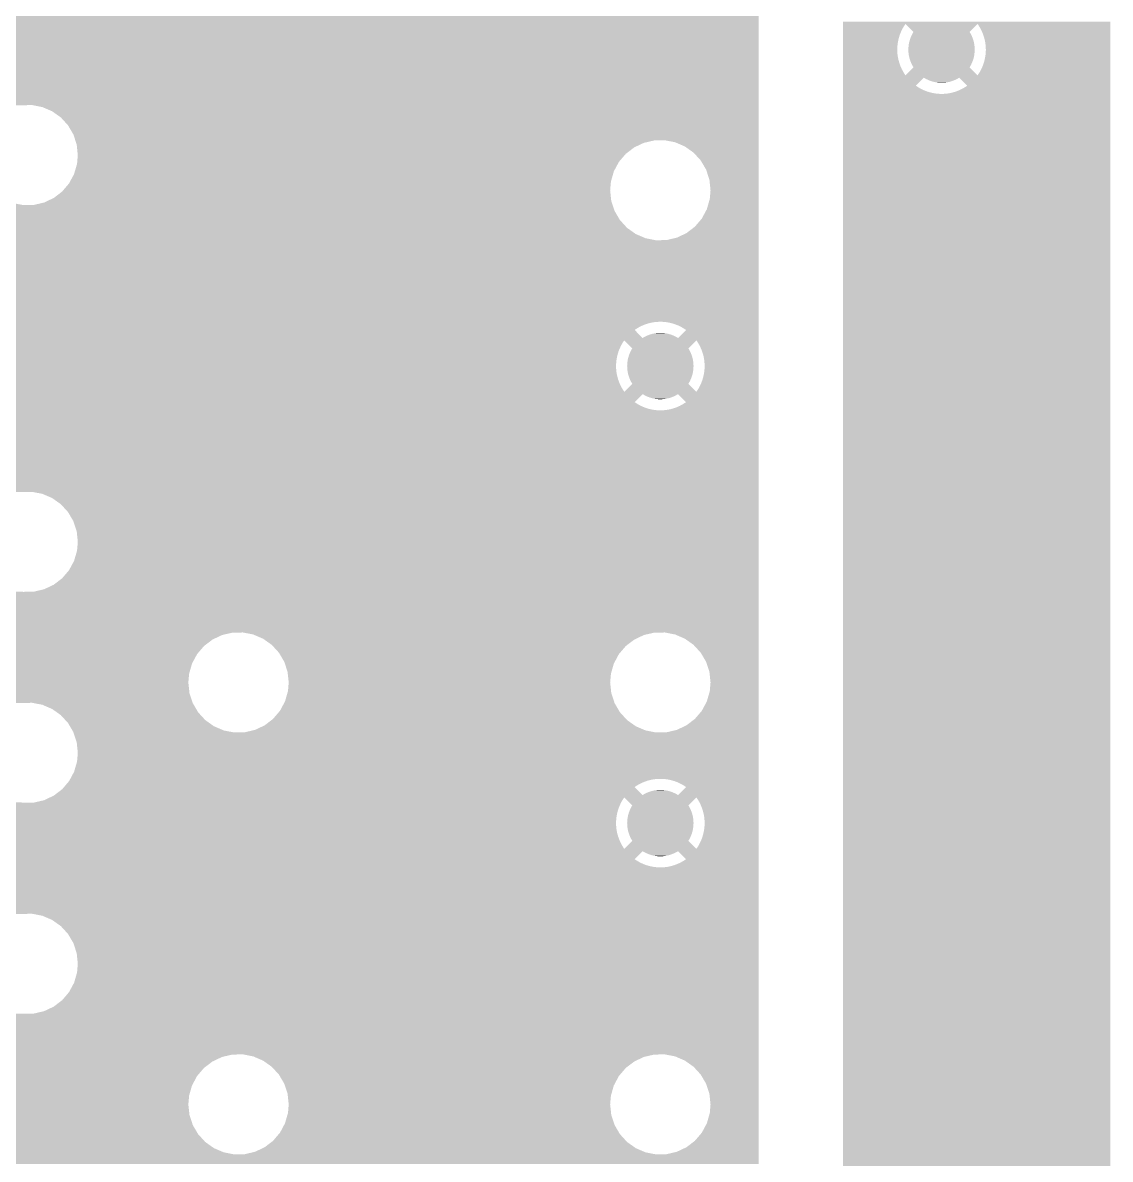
# Model space of a CAD drawing. Extents: x 295 to 953, y 10 to 290.
# Drawn here: x 585.25 to 606.86, y 166.82 to 189.4 of the extents above; entities that cross this region are included whole.
import ezdxf

# ---------------------------------------------------------------- set-up
doc = ezdxf.new("R2010")
doc.units = 0
doc.header["$LTSCALE"] = 5
doc.header["$MEASUREMENT"] = 0
doc.layers.add('GND1', color=7, linetype='CONTINUOUS')

msp = doc.modelspace()

# ---------------------------------------------------------------- linework, layer by layer
at = {"layer": 'GND1'}
for points in [[(525.272, 188.459), (525.272, 189.64), (599.871, 188.459), (599.871, 189.64)], [(601.548, 189.374), (601.548, 189.42), (606.856, 189.374), (606.856, 189.42)], [(601.548, 189.321), (601.548, 189.374), (602.752, 189.321), (602.787, 189.374)], [(601.548, 189.267), (601.548, 189.321), (602.722, 189.267), (602.752, 189.321)], [(601.548, 189.21), (601.548, 189.267), (602.695, 189.21), (602.722, 189.267)], [(602.946, 189.215), (602.787, 189.374), (604.061, 189.215), (604.22, 189.374)], [(604.244, 189.338), (604.22, 189.374), (606.856, 189.338), (606.856, 189.374)], [(604.276, 189.284), (604.244, 189.338), (606.856, 189.284), (606.856, 189.338)], [(604.304, 189.228), (604.276, 189.284), (606.856, 189.228), (606.856, 189.284)], [(604.328, 189.17), (604.304, 189.228), (606.856, 189.17), (606.856, 189.228)], [(601.548, 189.152), (601.548, 189.21), (602.672, 189.152), (602.695, 189.21)], [(601.548, 189.092), (601.548, 189.152), (602.654, 189.092), (602.672, 189.152)], [(601.548, 189.03), (601.548, 189.092), (602.64, 189.03), (602.654, 189.092)], [(601.548, 188.969), (601.548, 189.03), (602.63, 188.969), (602.64, 189.03)], [(602.853, 188.971), (602.862, 189.015), (604.154, 188.971), (604.145, 189.015)], [(602.862, 189.015), (602.865, 189.024), (604.145, 189.015), (604.143, 189.024)], [(602.865, 189.024), (602.877, 189.068), (604.143, 189.024), (604.13, 189.068)], [(602.877, 189.068), (602.88, 189.076), (604.13, 189.068), (604.127, 189.076)], [(602.88, 189.076), (602.896, 189.118), (604.127, 189.076), (604.111, 189.118)], [(602.896, 189.118), (602.9, 189.126), (604.111, 189.118), (604.108, 189.126)], [(602.9, 189.126), (602.919, 189.168), (604.108, 189.126), (604.088, 189.168)], [(602.919, 189.168), (602.923, 189.175), (604.088, 189.168), (604.084, 189.175)], [(602.923, 189.175), (602.946, 189.215), (604.084, 189.175), (604.061, 189.215)], [(604.348, 189.11), (604.328, 189.17), (606.856, 189.11), (606.856, 189.17)], [(604.364, 189.049), (604.348, 189.11), (606.856, 189.049), (606.856, 189.11)], [(604.375, 188.988), (604.364, 189.049), (606.856, 188.988), (606.856, 189.049)], [(601.548, 188.906), (601.548, 188.969), (602.625, 188.906), (602.63, 188.969)], [(601.548, 188.843), (601.548, 188.906), (602.624, 188.843), (602.625, 188.906)], [(601.548, 188.781), (601.548, 188.843), (602.627, 188.781), (602.624, 188.843)], [(601.548, 188.719), (601.548, 188.781), (602.635, 188.719), (602.627, 188.781)], [(602.844, 188.863), (602.846, 188.908), (604.163, 188.863), (604.161, 188.908)], [(602.846, 188.817), (602.844, 188.863), (604.161, 188.817), (604.163, 188.863)], [(602.846, 188.908), (602.847, 188.917), (604.161, 188.908), (604.161, 188.917)], [(602.846, 188.808), (602.846, 188.817), (604.16, 188.808), (604.161, 188.817)], [(602.852, 188.763), (602.846, 188.808), (604.155, 188.763), (604.16, 188.808)], [(602.847, 188.917), (602.852, 188.962), (604.161, 188.917), (604.155, 188.962)], [(602.852, 188.962), (602.853, 188.971), (604.155, 188.962), (604.154, 188.971)], [(604.381, 188.925), (604.375, 188.988), (606.856, 188.925), (606.856, 188.988)], [(604.377, 188.757), (604.383, 188.819), (606.856, 188.757), (606.856, 188.819)], [(604.384, 188.863), (604.381, 188.925), (606.856, 188.863), (606.856, 188.925)], [(604.383, 188.819), (604.384, 188.863), (606.856, 188.819), (606.856, 188.863)], [(601.548, 188.657), (601.548, 188.719), (602.648, 188.657), (602.635, 188.719)], [(601.548, 188.597), (601.548, 188.657), (602.665, 188.597), (602.648, 188.657)], [(601.548, 188.538), (601.548, 188.597), (602.686, 188.538), (602.665, 188.597)], [(602.853, 188.754), (602.852, 188.763), (604.154, 188.754), (604.155, 188.763)], [(602.862, 188.71), (602.853, 188.754), (604.145, 188.71), (604.154, 188.754)], [(602.864, 188.701), (602.862, 188.71), (604.143, 188.701), (604.145, 188.71)], [(602.877, 188.658), (602.864, 188.701), (604.13, 188.658), (604.143, 188.701)], [(602.88, 188.649), (602.877, 188.658), (604.127, 188.649), (604.13, 188.658)], [(602.896, 188.607), (602.88, 188.649), (604.111, 188.607), (604.127, 188.649)], [(602.899, 188.599), (602.896, 188.607), (604.107, 188.599), (604.111, 188.607)], [(602.919, 188.558), (602.899, 188.599), (604.088, 188.558), (604.107, 188.599)], [(602.923, 188.55), (602.919, 188.558), (604.084, 188.55), (604.088, 188.558)], [(602.946, 188.511), (602.923, 188.55), (604.061, 188.511), (604.084, 188.55)], [(604.312, 188.515), (604.335, 188.574), (606.856, 188.515), (606.856, 188.574)], [(604.335, 188.574), (604.353, 188.634), (606.856, 188.574), (606.856, 188.634)], [(604.353, 188.634), (604.367, 188.695), (606.856, 188.634), (606.856, 188.695)], [(604.367, 188.695), (604.377, 188.757), (606.856, 188.695), (606.856, 188.757)], [(559.793, 188.419), (559.586, 188.459), (599.871, 188.419), (599.871, 188.459)], [(559.963, 188.345), (559.793, 188.419), (599.871, 188.345), (599.871, 188.419)], [(565.192, 188.339), (565.129, 188.345), (599.871, 188.339), (599.871, 188.345)], [(565.254, 188.33), (565.192, 188.339), (599.871, 188.33), (599.871, 188.339)], [(565.315, 188.315), (565.254, 188.33), (599.871, 188.315), (599.871, 188.33)], [(565.375, 188.297), (565.315, 188.315), (599.871, 188.297), (599.871, 188.315)], [(601.548, 188.48), (601.548, 188.538), (602.711, 188.48), (602.686, 188.538)], [(601.548, 188.425), (601.548, 188.48), (602.74, 188.425), (602.711, 188.48)], [(601.548, 188.371), (601.548, 188.425), (602.773, 188.371), (602.74, 188.425)], [(601.548, 188.352), (601.548, 188.371), (602.787, 188.352), (602.773, 188.371)], [(601.548, 188.305), (601.548, 188.352), (606.856, 188.305), (606.856, 188.352)], [(602.787, 188.352), (602.946, 188.51), (604.22, 188.352), (604.061, 188.51)], [(602.946, 188.51), (602.946, 188.511), (604.061, 188.51), (604.061, 188.511)], [(604.22, 188.352), (604.255, 188.404), (606.856, 188.352), (606.856, 188.404)], [(604.255, 188.404), (604.285, 188.459), (606.856, 188.404), (606.856, 188.459)], [(604.285, 188.459), (604.312, 188.515), (606.856, 188.459), (606.856, 188.515)], [(565.433, 188.274), (565.375, 188.297), (599.871, 188.274), (599.871, 188.297)], [(565.49, 188.247), (565.433, 188.274), (599.871, 188.247), (599.871, 188.274)], [(565.438, 188.023), (565.597, 188.182), (599.871, 188.023), (599.871, 188.182)], [(565.545, 188.217), (565.49, 188.247), (599.871, 188.217), (599.871, 188.247)], [(565.597, 188.182), (565.545, 188.217), (599.871, 188.182), (599.871, 188.217)], [(601.548, 188.146), (601.548, 188.305), (602.993, 188.146), (603.151, 188.305)], [(601.548, 188.112), (601.548, 188.146), (603.045, 188.112), (602.993, 188.146)], [(601.548, 188.081), (601.548, 188.112), (603.099, 188.081), (603.045, 188.112)], [(603.184, 188.286), (603.151, 188.305), (603.824, 188.286), (603.856, 188.305)], [(603.199, 188.278), (603.184, 188.286), (603.807, 188.278), (603.824, 188.286)], [(603.233, 188.262), (603.199, 188.278), (603.775, 188.262), (603.807, 188.278)], [(603.248, 188.255), (603.233, 188.262), (603.758, 188.255), (603.775, 188.262)], [(603.283, 188.242), (603.248, 188.255), (603.725, 188.242), (603.758, 188.255)], [(603.299, 188.236), (603.283, 188.242), (603.707, 188.236), (603.725, 188.242)], [(603.336, 188.225), (603.299, 188.236), (603.673, 188.225), (603.707, 188.236)], [(603.351, 188.221), (603.336, 188.225), (603.654, 188.221), (603.673, 188.225)], [(603.389, 188.214), (603.351, 188.221), (603.62, 188.214), (603.654, 188.221)], [(603.404, 188.211), (603.389, 188.214), (603.599, 188.211), (603.62, 188.214)], [(603.445, 188.206), (603.404, 188.211), (603.566, 188.206), (603.599, 188.211)], [(603.458, 188.205), (603.445, 188.206), (603.54, 188.205), (603.566, 188.206)], [(603.512, 188.203), (603.458, 188.205), (603.512, 188.203), (603.54, 188.205)], [(604.015, 188.146), (603.856, 188.305), (606.856, 188.146), (606.856, 188.305)], [(603.886, 188.07), (603.941, 188.099), (606.856, 188.07), (606.856, 188.099)], [(603.941, 188.099), (603.995, 188.132), (606.856, 188.099), (606.856, 188.132)], [(603.995, 188.132), (604.015, 188.146), (606.856, 188.132), (606.856, 188.146)], [(560.348, 187.977), (560.321, 188.023), (599.871, 187.977), (599.871, 188.023)], [(565.827, 187.941), (565.803, 187.977), (599.871, 187.941), (599.871, 187.977)], [(565.859, 187.887), (565.827, 187.941), (599.871, 187.887), (599.871, 187.941)], [(565.887, 187.831), (565.859, 187.887), (599.871, 187.831), (599.871, 187.887)], [(601.548, 188.054), (601.548, 188.081), (603.156, 188.054), (603.099, 188.081)], [(601.548, 188.031), (601.548, 188.054), (603.215, 188.031), (603.156, 188.054)], [(601.548, 188.013), (601.548, 188.031), (603.275, 188.013), (603.215, 188.031)], [(601.548, 187.999), (601.548, 188.013), (603.336, 187.999), (603.275, 188.013)], [(601.548, 187.989), (601.548, 187.999), (603.398, 187.989), (603.336, 187.999)], [(601.548, 187.984), (601.548, 187.989), (603.46, 187.984), (603.398, 187.989)], [(601.548, 187.983), (601.548, 187.984), (603.523, 187.983), (603.46, 187.984)], [(601.548, 158.647), (601.548, 187.983), (606.856, 158.647), (606.856, 187.983)], [(603.523, 187.983), (603.585, 187.986), (606.856, 187.983), (606.856, 187.986)], [(603.585, 187.986), (603.648, 187.994), (606.856, 187.986), (606.856, 187.994)], [(603.648, 187.994), (603.709, 188.007), (606.856, 187.994), (606.856, 188.007)], [(603.709, 188.007), (603.77, 188.024), (606.856, 188.007), (606.856, 188.024)], [(603.77, 188.024), (603.829, 188.045), (606.856, 188.024), (606.856, 188.045)], [(603.829, 188.045), (603.886, 188.07), (606.856, 188.045), (606.856, 188.07)], [(565.911, 187.773), (565.887, 187.831), (599.871, 187.773), (599.871, 187.831)], [(565.915, 187.761), (565.911, 187.773), (599.871, 187.761), (599.871, 187.773)], [(565.916, 187.757), (565.915, 187.761), (585.22, 187.757), (585.43, 187.761)], [(585.637, 187.72), (585.43, 187.761), (599.871, 187.72), (599.871, 187.761)], [(585.831, 187.637), (585.637, 187.72), (599.871, 187.637), (599.871, 187.72)], [(586.003, 187.515), (585.831, 187.637), (599.871, 187.515), (599.871, 187.637)], [(586.145, 187.359), (586.003, 187.515), (599.871, 187.359), (599.871, 187.515)], [(586.252, 187.177), (586.145, 187.359), (599.871, 187.177), (599.871, 187.359)], [(586.29, 187.062), (586.252, 187.177), (599.871, 187.062), (599.871, 187.177)], [(586.291, 187.058), (586.29, 187.062), (597.793, 187.058), (598.003, 187.062)], [(586.307, 187.01), (586.291, 187.058), (597.587, 187.01), (597.793, 187.058)], [(586.318, 186.977), (586.307, 187.01), (597.516, 186.977), (597.587, 187.01)], [(586.324, 186.92), (586.318, 186.977), (597.397, 186.92), (597.516, 186.977)], [(598.21, 187.022), (598.003, 187.062), (599.871, 187.022), (599.871, 187.062)], [(598.404, 186.938), (598.21, 187.022), (599.871, 186.938), (599.871, 187.022)], [(586.337, 186.792), (586.324, 186.92), (597.229, 186.792), (597.397, 186.92)], [(586.328, 186.632), (586.34, 186.767), (597.092, 186.632), (597.208, 186.767)], [(586.34, 186.767), (586.337, 186.792), (597.208, 186.767), (597.229, 186.792)], [(598.576, 186.816), (598.404, 186.938), (599.871, 186.816), (599.871, 186.938)], [(598.718, 186.661), (598.576, 186.816), (599.871, 186.661), (599.871, 186.816)], [(586.282, 186.446), (586.325, 186.592), (596.992, 186.446), (597.071, 186.592)], [(586.325, 186.592), (586.328, 186.632), (597.071, 186.592), (597.092, 186.632)], [(598.825, 186.479), (598.718, 186.661), (599.871, 186.479), (599.871, 186.661)], [(586.187, 186.244), (586.266, 186.39), (596.934, 186.244), (596.976, 186.39)], [(586.266, 186.39), (586.282, 186.446), (596.976, 186.39), (596.992, 186.446)], [(598.891, 186.278), (598.825, 186.479), (599.871, 186.278), (599.871, 186.479)], [(586.029, 186.043), (586.05, 186.069), (596.921, 186.043), (596.918, 186.069)], [(586.05, 186.069), (586.166, 186.204), (596.918, 186.069), (596.93, 186.204)], [(586.166, 186.204), (586.187, 186.244), (596.93, 186.204), (596.934, 186.244)], [(598.913, 186.069), (598.891, 186.278), (599.871, 186.069), (599.871, 186.278)], [(598.898, 185.894), (598.913, 186.069), (599.871, 185.894), (599.871, 186.069)], [(585.671, 185.825), (585.742, 185.859), (596.951, 185.825), (596.94, 185.859)], [(585.742, 185.859), (585.862, 185.915), (596.94, 185.859), (596.934, 185.915)], [(585.862, 185.915), (586.029, 186.043), (596.934, 185.915), (596.921, 186.043)], [(598.839, 185.691), (598.898, 185.894), (599.871, 185.691), (599.871, 185.894)], [(551.241, 185.505), (551.323, 185.659), (597.096, 185.505), (597.006, 185.659)], [(551.323, 185.659), (551.341, 185.691), (597.006, 185.659), (596.996, 185.691)], [(551.341, 185.691), (551.365, 185.774), (596.996, 185.691), (596.968, 185.774)], [(551.365, 185.774), (551.377, 185.814), (585.255, 185.774), (585.048, 185.814)], [(585.255, 185.774), (585.466, 185.777), (596.968, 185.774), (596.967, 185.777)], [(585.466, 185.777), (585.671, 185.825), (596.967, 185.777), (596.951, 185.825)], [(598.739, 185.505), (598.839, 185.691), (599.871, 185.505), (599.871, 185.691)], [(551.104, 185.345), (551.216, 185.477), (597.233, 185.345), (597.113, 185.477)], [(551.216, 185.477), (551.241, 185.505), (597.113, 185.477), (597.096, 185.505)], [(598.602, 185.345), (598.739, 185.505), (599.871, 185.345), (599.871, 185.505)], [(550.746, 185.127), (550.899, 185.199), (597.595, 185.127), (597.427, 185.199)], [(550.899, 185.199), (550.937, 185.217), (597.427, 185.199), (597.402, 185.217)], [(550.937, 185.217), (551.073, 185.321), (597.402, 185.217), (597.255, 185.321)], [(551.073, 185.321), (551.104, 185.345), (597.255, 185.321), (597.233, 185.345)], [(598.244, 185.127), (598.435, 185.217), (599.871, 185.127), (599.871, 185.217)], [(598.435, 185.217), (598.602, 185.345), (599.871, 185.217), (599.871, 185.345)], [(525.272, 183.57), (525.272, 185.075), (599.871, 183.57), (599.871, 185.075)], [(550.33, 185.075), (550.541, 185.079), (597.828, 185.075), (597.809, 185.079)], [(550.541, 185.079), (550.699, 185.116), (597.809, 185.079), (597.621, 185.116)], [(550.699, 185.116), (550.746, 185.127), (597.621, 185.116), (597.595, 185.127)], [(597.828, 185.075), (598.039, 185.079), (599.871, 185.075), (599.871, 185.079)], [(598.039, 185.079), (598.244, 185.127), (599.871, 185.079), (599.871, 185.127)], [(536.742, 183.529), (536.535, 183.57), (599.871, 183.529), (599.871, 183.57)], [(536.912, 183.456), (536.742, 183.529), (599.871, 183.456), (599.871, 183.529)], [(536.921, 183.452), (536.912, 183.456), (597.834, 183.452), (597.896, 183.456)], [(536.936, 183.446), (536.921, 183.452), (597.782, 183.446), (597.834, 183.452)], [(536.938, 183.444), (536.936, 183.446), (597.771, 183.444), (597.782, 183.446)], [(536.956, 183.432), (536.938, 183.444), (597.71, 183.432), (597.771, 183.444)], [(536.979, 183.415), (536.956, 183.432), (597.65, 183.415), (597.71, 183.432)], [(537.009, 183.394), (536.979, 183.415), (597.591, 183.394), (597.65, 183.415)], [(537.044, 183.369), (537.009, 183.394), (597.533, 183.369), (597.591, 183.394)], [(537.086, 183.34), (537.044, 183.369), (597.478, 183.34), (597.533, 183.369)], [(597.959, 183.455), (597.896, 183.456), (599.871, 183.455), (599.871, 183.456)], [(598.021, 183.45), (597.959, 183.455), (599.871, 183.45), (599.871, 183.455)], [(598.083, 183.44), (598.021, 183.45), (599.871, 183.44), (599.871, 183.45)], [(598.145, 183.426), (598.083, 183.44), (599.871, 183.426), (599.871, 183.44)], [(598.204, 183.407), (598.145, 183.426), (599.871, 183.407), (599.871, 183.426)], [(598.263, 183.385), (598.204, 183.407), (599.871, 183.385), (599.871, 183.407)], [(598.32, 183.358), (598.263, 183.385), (599.871, 183.358), (599.871, 183.385)], [(598.374, 183.327), (598.32, 183.358), (599.871, 183.327), (599.871, 183.358)], [(537.108, 183.324), (537.086, 183.34), (597.452, 183.324), (597.478, 183.34)], [(537.124, 183.306), (537.108, 183.324), (597.424, 183.306), (597.452, 183.324)], [(537.136, 183.293), (537.124, 183.306), (597.405, 183.293), (597.424, 183.306)], [(537.25, 183.168), (537.136, 183.293), (597.529, 183.168), (597.405, 183.293)], [(537.271, 183.134), (537.25, 183.168), (597.563, 183.134), (597.529, 183.168)], [(537.298, 183.087), (537.271, 183.134), (599.871, 183.087), (599.871, 183.134)], [(597.563, 183.134), (597.595, 183.152), (598.268, 183.134), (598.235, 183.152)], [(597.595, 183.152), (597.612, 183.161), (598.235, 183.152), (598.221, 183.161)], [(597.612, 183.161), (597.644, 183.177), (598.221, 183.161), (598.186, 183.177)], [(597.644, 183.177), (597.661, 183.184), (598.186, 183.177), (598.171, 183.184)], [(597.661, 183.184), (597.694, 183.197), (598.171, 183.184), (598.136, 183.197)], [(597.694, 183.197), (597.712, 183.203), (598.136, 183.197), (598.121, 183.203)], [(597.712, 183.203), (597.746, 183.213), (598.121, 183.203), (598.083, 183.213)], [(597.746, 183.213), (597.765, 183.218), (598.083, 183.213), (598.068, 183.218)], [(597.765, 183.218), (597.799, 183.225), (598.068, 183.218), (598.03, 183.225)], [(597.799, 183.225), (597.82, 183.228), (598.03, 183.225), (598.015, 183.228)], [(597.82, 183.228), (597.853, 183.232), (598.015, 183.228), (597.974, 183.232)], [(597.853, 183.232), (597.879, 183.234), (597.974, 183.232), (597.961, 183.234)], [(597.879, 183.234), (597.907, 183.235), (597.961, 183.234), (597.907, 183.235)], [(598.268, 183.134), (598.427, 183.293), (599.871, 183.134), (599.871, 183.293)], [(598.427, 183.293), (598.374, 183.327), (599.871, 183.293), (599.871, 183.327)], [(537.328, 183.035), (537.298, 183.087), (597.164, 183.035), (597.199, 183.087)], [(537.357, 182.986), (537.328, 183.035), (597.137, 182.986), (597.164, 183.035)], [(537.359, 182.98), (537.357, 182.986), (597.134, 182.98), (597.137, 182.986)], [(537.377, 182.923), (537.359, 182.98), (597.107, 182.923), (597.134, 182.98)], [(537.397, 182.865), (537.377, 182.923), (597.084, 182.865), (597.107, 182.923)], [(597.358, 182.928), (597.199, 183.087), (598.473, 182.928), (598.632, 183.087)], [(597.335, 182.889), (597.358, 182.928), (598.496, 182.889), (598.473, 182.928)], [(598.656, 183.051), (598.632, 183.087), (599.871, 183.051), (599.871, 183.087)], [(598.688, 182.997), (598.656, 183.051), (599.871, 182.997), (599.871, 183.051)], [(598.716, 182.941), (598.688, 182.997), (599.871, 182.941), (599.871, 182.997)], [(598.74, 182.883), (598.716, 182.941), (599.871, 182.883), (599.871, 182.941)], [(537.416, 182.805), (537.397, 182.865), (597.066, 182.805), (597.084, 182.865)], [(537.423, 182.786), (537.416, 182.805), (597.061, 182.786), (597.066, 182.805)], [(537.427, 182.744), (537.423, 182.786), (597.052, 182.744), (597.061, 182.786)], [(537.434, 182.682), (537.427, 182.744), (597.042, 182.682), (597.052, 182.744)], [(537.44, 182.62), (537.434, 182.682), (597.037, 182.62), (597.042, 182.682)], [(597.259, 182.63), (597.264, 182.676), (598.573, 182.63), (598.567, 182.676)], [(597.264, 182.676), (597.265, 182.684), (598.567, 182.676), (598.566, 182.684)], [(597.265, 182.684), (597.274, 182.729), (598.566, 182.684), (598.557, 182.729)], [(597.274, 182.729), (597.277, 182.737), (598.557, 182.729), (598.555, 182.737)], [(597.277, 182.737), (597.289, 182.781), (598.555, 182.737), (598.542, 182.781)], [(597.289, 182.781), (597.292, 182.789), (598.542, 182.781), (598.539, 182.789)], [(597.292, 182.789), (597.308, 182.832), (598.539, 182.789), (598.523, 182.832)], [(597.308, 182.832), (597.312, 182.84), (598.523, 182.832), (598.52, 182.84)], [(597.312, 182.84), (597.331, 182.881), (598.52, 182.84), (598.5, 182.881)], [(597.331, 182.881), (597.335, 182.889), (598.5, 182.881), (598.496, 182.889)], [(598.76, 182.824), (598.74, 182.883), (599.871, 182.824), (599.871, 182.883)], [(598.776, 182.763), (598.76, 182.824), (599.871, 182.763), (599.871, 182.824)], [(598.787, 182.701), (598.776, 182.763), (599.871, 182.701), (599.871, 182.763)], [(598.793, 182.639), (598.787, 182.701), (599.871, 182.639), (599.871, 182.701)], [(537.432, 182.432), (537.438, 182.494), (597.047, 182.432), (597.039, 182.494)], [(537.438, 182.494), (537.443, 182.557), (597.039, 182.494), (597.036, 182.557)], [(537.445, 182.576), (537.44, 182.62), (597.036, 182.576), (597.037, 182.62)], [(537.443, 182.557), (537.445, 182.576), (597.036, 182.557), (597.036, 182.576)], [(597.256, 182.576), (597.258, 182.622), (598.575, 182.576), (598.573, 182.622)], [(597.258, 182.531), (597.256, 182.576), (598.573, 182.531), (598.575, 182.576)], [(597.258, 182.622), (597.259, 182.63), (598.573, 182.622), (598.573, 182.63)], [(597.258, 182.522), (597.258, 182.531), (598.572, 182.522), (598.573, 182.531)], [(597.264, 182.477), (597.258, 182.522), (598.567, 182.477), (598.572, 182.522)], [(597.265, 182.468), (597.264, 182.477), (598.566, 182.468), (598.567, 182.477)], [(597.274, 182.423), (597.265, 182.468), (598.557, 182.423), (598.566, 182.468)], [(598.779, 182.408), (598.789, 182.47), (599.871, 182.408), (599.871, 182.47)], [(598.789, 182.47), (598.795, 182.533), (599.871, 182.47), (599.871, 182.533)], [(598.796, 182.576), (598.793, 182.639), (599.871, 182.576), (599.871, 182.639)], [(598.795, 182.533), (598.796, 182.576), (599.871, 182.533), (599.871, 182.576)], [(537.371, 182.199), (537.386, 182.251), (597.121, 182.199), (597.098, 182.251)], [(537.386, 182.251), (537.403, 182.31), (597.098, 182.251), (597.077, 182.31)], [(537.403, 182.31), (537.421, 182.371), (597.077, 182.31), (597.06, 182.371)], [(537.421, 182.371), (537.43, 182.401), (597.06, 182.371), (597.054, 182.401)], [(537.43, 182.401), (537.432, 182.432), (597.054, 182.401), (597.047, 182.432)], [(597.199, 182.065), (597.358, 182.224), (598.632, 182.065), (598.473, 182.224)], [(597.276, 182.415), (597.274, 182.423), (598.555, 182.415), (598.557, 182.423)], [(597.289, 182.371), (597.276, 182.415), (598.542, 182.371), (598.555, 182.415)], [(597.292, 182.363), (597.289, 182.371), (598.539, 182.363), (598.542, 182.371)], [(597.308, 182.32), (597.292, 182.363), (598.523, 182.32), (598.539, 182.363)], [(597.311, 182.312), (597.308, 182.32), (598.519, 182.312), (598.523, 182.32)], [(597.331, 182.271), (597.311, 182.312), (598.5, 182.271), (598.519, 182.312)], [(597.335, 182.263), (597.331, 182.271), (598.496, 182.263), (598.5, 182.271)], [(597.358, 182.224), (597.335, 182.263), (598.473, 182.224), (598.496, 182.263)], [(598.697, 182.172), (598.724, 182.229), (599.871, 182.172), (599.871, 182.229)], [(598.724, 182.229), (598.747, 182.287), (599.871, 182.229), (599.871, 182.287)], [(598.747, 182.287), (598.765, 182.347), (599.871, 182.287), (599.871, 182.347)], [(598.765, 182.347), (598.779, 182.408), (599.871, 182.347), (599.871, 182.408)], [(537.357, 182.173), (537.368, 182.194), (597.134, 182.173), (597.123, 182.194)], [(537.368, 182.194), (537.371, 182.199), (597.123, 182.194), (597.121, 182.199)], [(546.49, 182.138), (546.314, 182.173), (597.152, 182.138), (597.134, 182.173)], [(546.521, 182.132), (546.49, 182.138), (597.156, 182.132), (597.152, 182.138)], [(546.631, 182.085), (546.521, 182.132), (597.185, 182.085), (597.156, 182.132)], [(546.677, 182.065), (546.631, 182.085), (597.199, 182.065), (597.185, 182.085)], [(546.715, 182.049), (546.677, 182.065), (599.871, 182.049), (599.871, 182.065)], [(546.758, 182.019), (546.715, 182.049), (599.871, 182.019), (599.871, 182.049)], [(546.887, 181.927), (546.758, 182.019), (597.472, 181.927), (597.563, 182.019)], [(597.596, 182), (597.563, 182.019), (598.236, 182), (598.268, 182.019)], [(597.611, 181.992), (597.596, 182), (598.219, 181.992), (598.236, 182)], [(598.427, 181.86), (598.268, 182.019), (599.871, 181.86), (599.871, 182.019)], [(598.632, 182.065), (598.667, 182.117), (599.871, 182.065), (599.871, 182.117)], [(598.667, 182.117), (598.697, 182.172), (599.871, 182.117), (599.871, 182.172)], [(546.948, 181.86), (546.887, 181.927), (597.405, 181.86), (597.472, 181.927)], [(546.98, 181.825), (546.948, 181.86), (597.457, 181.825), (597.405, 181.86)], [(547.008, 181.794), (546.98, 181.825), (597.511, 181.794), (597.457, 181.825)], [(547.029, 181.771), (547.008, 181.794), (597.56, 181.771), (597.511, 181.794)], [(547.031, 181.767), (547.029, 181.771), (597.568, 181.767), (597.56, 181.771)], [(547.045, 181.745), (547.031, 181.767), (597.627, 181.745), (597.568, 181.767)], [(597.645, 181.975), (597.611, 181.992), (598.187, 181.975), (598.219, 181.992)], [(597.66, 181.968), (597.645, 181.975), (598.17, 181.968), (598.187, 181.975)], [(597.695, 181.955), (597.66, 181.968), (598.137, 181.955), (598.17, 181.968)], [(597.711, 181.949), (597.695, 181.955), (598.119, 181.949), (598.137, 181.955)], [(597.748, 181.939), (597.711, 181.949), (598.085, 181.939), (598.119, 181.949)], [(597.763, 181.935), (597.748, 181.939), (598.066, 181.935), (598.085, 181.939)], [(597.801, 181.927), (597.763, 181.935), (598.032, 181.927), (598.066, 181.935)], [(597.816, 181.924), (597.801, 181.927), (598.011, 181.924), (598.032, 181.927)], [(597.857, 181.92), (597.816, 181.924), (597.978, 181.92), (598.011, 181.924)], [(597.87, 181.918), (597.857, 181.92), (597.952, 181.918), (597.978, 181.92)], [(597.924, 181.917), (597.87, 181.918), (597.924, 181.917), (597.952, 181.918)], [(598.241, 181.758), (598.298, 181.783), (599.871, 181.758), (599.871, 181.783)], [(598.298, 181.783), (598.353, 181.813), (599.871, 181.783), (599.871, 181.813)], [(598.353, 181.813), (598.407, 181.846), (599.871, 181.813), (599.871, 181.846)], [(598.407, 181.846), (598.427, 181.86), (599.871, 181.846), (599.871, 181.86)], [(547.056, 181.726), (547.045, 181.745), (597.687, 181.726), (597.627, 181.745)], [(547.064, 181.712), (547.056, 181.726), (597.748, 181.712), (597.687, 181.726)], [(547.07, 181.702), (547.064, 181.712), (597.81, 181.702), (597.748, 181.712)], [(547.073, 181.697), (547.07, 181.702), (597.872, 181.697), (597.81, 181.702)], [(547.073, 181.696), (547.073, 181.697), (597.935, 181.696), (597.872, 181.697)], [(547.136, 181.589), (547.073, 181.696), (599.871, 181.589), (599.871, 181.696)], [(547.202, 181.389), (547.136, 181.589), (599.871, 181.389), (599.871, 181.589)], [(597.935, 181.696), (597.997, 181.7), (599.871, 181.696), (599.871, 181.7)], [(597.997, 181.7), (598.06, 181.708), (599.871, 181.7), (599.871, 181.708)], [(598.06, 181.708), (598.121, 181.72), (599.871, 181.708), (599.871, 181.72)], [(598.121, 181.72), (598.182, 181.737), (599.871, 181.72), (599.871, 181.737)], [(598.182, 181.737), (598.241, 181.758), (599.871, 181.737), (599.871, 181.758)], [(547.224, 181.179), (547.202, 181.389), (599.871, 181.179), (599.871, 181.389)], [(547.209, 181.004), (547.224, 181.179), (599.871, 181.004), (599.871, 181.179)], [(547.15, 180.802), (547.209, 181.004), (599.871, 180.802), (599.871, 181.004)], [(547.05, 180.616), (547.15, 180.802), (599.871, 180.616), (599.871, 180.802)], [(546.746, 180.327), (546.913, 180.455), (599.871, 180.327), (599.871, 180.455)], [(546.913, 180.455), (547.05, 180.616), (599.871, 180.455), (599.871, 180.616)], [(546.139, 180.186), (546.35, 180.189), (599.871, 180.186), (599.871, 180.189)], [(546.35, 180.189), (546.555, 180.237), (599.871, 180.189), (599.871, 180.237)], [(546.555, 180.237), (546.746, 180.327), (599.871, 180.237), (599.871, 180.327)], [(525.272, 180.077), (525.272, 180.186), (599.871, 180.077), (599.871, 180.186)], [(554.017, 180.073), (553.998, 180.077), (585.22, 180.073), (585.43, 180.077)], [(585.637, 180.037), (585.43, 180.077), (599.871, 180.037), (599.871, 180.077)], [(585.831, 179.953), (585.637, 180.037), (599.871, 179.953), (599.871, 180.037)], [(586.003, 179.831), (585.831, 179.953), (599.871, 179.831), (599.871, 179.953)], [(586.145, 179.676), (586.003, 179.831), (599.871, 179.676), (599.871, 179.831)], [(586.252, 179.494), (586.145, 179.676), (599.871, 179.494), (599.871, 179.676)], [(586.318, 179.293), (586.252, 179.494), (599.871, 179.293), (599.871, 179.494)], [(586.34, 179.084), (586.318, 179.293), (599.871, 179.084), (599.871, 179.293)], [(586.325, 178.909), (586.34, 179.084), (599.871, 178.909), (599.871, 179.084)], [(586.266, 178.706), (586.325, 178.909), (599.871, 178.706), (599.871, 178.909)], [(586.166, 178.52), (586.266, 178.706), (599.871, 178.52), (599.871, 178.706)], [(586.029, 178.36), (586.166, 178.52), (599.871, 178.36), (599.871, 178.52)], [(585.671, 178.142), (585.862, 178.232), (599.871, 178.142), (599.871, 178.232)], [(585.862, 178.232), (586.029, 178.36), (599.871, 178.232), (599.871, 178.36)], [(542.312, 177.896), (542.249, 178.09), (599.871, 177.896), (599.871, 178.09)], [(553.822, 178.09), (554.033, 178.094), (585.255, 178.09), (585.236, 178.094)], [(585.255, 178.09), (585.466, 178.094), (599.871, 178.09), (599.871, 178.094)], [(585.466, 178.094), (585.671, 178.142), (599.871, 178.094), (599.871, 178.142)], [(542.335, 177.687), (542.312, 177.896), (599.871, 177.687), (599.871, 177.896)], [(542.26, 177.309), (542.319, 177.512), (599.871, 177.309), (599.871, 177.512)], [(542.319, 177.512), (542.335, 177.687), (599.871, 177.512), (599.871, 177.687)], [(542.246, 177.283), (542.26, 177.309), (599.871, 177.283), (599.871, 177.309)], [(577.067, 177.279), (577.048, 177.283), (589.411, 177.279), (589.621, 177.283)], [(577.255, 177.243), (577.067, 177.279), (589.252, 177.243), (589.411, 177.279)], [(589.64, 177.279), (589.621, 177.283), (597.793, 177.279), (598.003, 177.283)], [(589.828, 177.243), (589.64, 177.279), (597.634, 177.243), (597.793, 177.279)], [(598.21, 177.243), (598.003, 177.283), (599.871, 177.243), (599.871, 177.283)], [(577.281, 177.231), (577.255, 177.243), (589.205, 177.231), (589.252, 177.243)], [(577.449, 177.159), (577.281, 177.231), (589.052, 177.159), (589.205, 177.231)], [(577.474, 177.141), (577.449, 177.159), (589.015, 177.141), (589.052, 177.159)], [(577.621, 177.037), (577.474, 177.141), (588.878, 177.037), (589.015, 177.141)], [(577.643, 177.013), (577.621, 177.037), (588.847, 177.013), (588.878, 177.037)], [(589.854, 177.231), (589.828, 177.243), (597.587, 177.231), (597.634, 177.243)], [(590.022, 177.159), (589.854, 177.231), (597.434, 177.159), (597.587, 177.231)], [(590.047, 177.141), (590.022, 177.159), (597.397, 177.141), (597.434, 177.159)], [(590.194, 177.037), (590.047, 177.141), (597.26, 177.037), (597.397, 177.141)], [(590.216, 177.013), (590.194, 177.037), (597.229, 177.013), (597.26, 177.037)], [(598.404, 177.159), (598.21, 177.243), (599.871, 177.159), (599.871, 177.243)], [(598.576, 177.037), (598.404, 177.159), (599.871, 177.037), (599.871, 177.159)], [(598.718, 176.882), (598.576, 177.037), (599.871, 176.882), (599.871, 177.037)], [(577.763, 176.882), (577.643, 177.013), (588.735, 176.882), (588.847, 177.013)], [(577.78, 176.853), (577.763, 176.882), (588.71, 176.853), (588.735, 176.882)], [(577.87, 176.7), (577.78, 176.853), (588.628, 176.7), (588.71, 176.853)], [(590.336, 176.882), (590.216, 177.013), (597.117, 176.882), (597.229, 177.013)], [(590.353, 176.853), (590.336, 176.882), (597.092, 176.853), (597.117, 176.882)], [(590.443, 176.7), (590.353, 176.853), (597.01, 176.7), (597.092, 176.853)], [(598.825, 176.7), (598.718, 176.882), (599.871, 176.7), (599.871, 176.882)], [(577.881, 176.667), (577.87, 176.7), (588.61, 176.667), (588.628, 176.7)], [(577.936, 176.499), (577.881, 176.667), (588.562, 176.499), (588.61, 176.667)], [(590.454, 176.667), (590.443, 176.7), (596.992, 176.667), (597.01, 176.7)], [(590.509, 176.499), (590.454, 176.667), (596.944, 176.499), (596.992, 176.667)], [(598.891, 176.499), (598.825, 176.7), (599.871, 176.499), (599.871, 176.7)], [(577.939, 176.465), (577.936, 176.499), (588.552, 176.465), (588.562, 176.499)], [(577.958, 176.29), (577.939, 176.465), (588.536, 176.29), (588.552, 176.465)], [(590.512, 176.465), (590.509, 176.499), (596.934, 176.465), (596.944, 176.499)], [(590.531, 176.29), (590.512, 176.465), (596.918, 176.29), (596.934, 176.465)], [(598.913, 176.29), (598.891, 176.499), (599.871, 176.29), (599.871, 176.499)], [(577.943, 176.115), (577.958, 176.29), (588.555, 176.115), (588.536, 176.29)], [(590.516, 176.115), (590.531, 176.29), (596.937, 176.115), (596.918, 176.29)], [(598.898, 176.115), (598.913, 176.29), (599.871, 176.115), (599.871, 176.29)], [(577.87, 175.886), (577.884, 175.912), (588.622, 175.886), (588.614, 175.912)], [(577.884, 175.912), (577.932, 176.08), (588.614, 175.912), (588.558, 176.08)], [(577.932, 176.08), (577.943, 176.115), (588.558, 176.08), (588.555, 176.115)], [(590.439, 175.88), (590.457, 175.912), (597.006, 175.88), (596.996, 175.912)], [(590.457, 175.912), (590.505, 176.08), (596.996, 175.912), (596.94, 176.08)], [(590.505, 176.08), (590.516, 176.115), (596.94, 176.08), (596.937, 176.115)], [(598.739, 175.726), (598.839, 175.912), (599.871, 175.726), (599.871, 175.912)], [(598.839, 175.912), (598.898, 176.115), (599.871, 175.912), (599.871, 176.115)], [(577.868, 175.882), (577.87, 175.886), (585.22, 175.882), (585.43, 175.886)], [(585.464, 175.88), (585.43, 175.886), (588.624, 175.88), (588.622, 175.886)], [(585.637, 175.846), (585.464, 175.88), (588.644, 175.846), (588.624, 175.88)], [(585.831, 175.762), (585.637, 175.846), (588.693, 175.762), (588.644, 175.846)], [(585.922, 175.698), (585.831, 175.762), (588.731, 175.698), (588.693, 175.762)], [(586.003, 175.64), (585.922, 175.698), (588.783, 175.64), (588.731, 175.698)], [(590.22, 175.566), (590.332, 175.698), (597.233, 175.566), (597.113, 175.698)], [(590.332, 175.698), (590.357, 175.726), (597.113, 175.698), (597.096, 175.726)], [(590.357, 175.726), (590.439, 175.88), (597.096, 175.726), (597.006, 175.88)], [(598.602, 175.566), (598.739, 175.726), (599.871, 175.566), (599.871, 175.726)], [(586.093, 175.542), (586.003, 175.64), (588.873, 175.542), (588.783, 175.64)], [(586.145, 175.485), (586.093, 175.542), (588.954, 175.485), (588.873, 175.542)], [(586.183, 175.42), (586.145, 175.485), (589.045, 175.42), (588.954, 175.485)], [(590.053, 175.438), (590.189, 175.542), (597.402, 175.438), (597.255, 175.542)], [(590.189, 175.542), (590.22, 175.566), (597.255, 175.542), (597.233, 175.566)], [(598.435, 175.438), (598.602, 175.566), (599.871, 175.438), (599.871, 175.566)], [(586.232, 175.337), (586.183, 175.42), (589.239, 175.337), (589.045, 175.42)], [(586.252, 175.303), (586.232, 175.337), (589.412, 175.303), (589.239, 175.337)], [(586.254, 175.296), (586.252, 175.303), (589.446, 175.296), (589.412, 175.303)], [(586.318, 175.102), (586.254, 175.296), (599.871, 175.102), (599.871, 175.296)], [(589.446, 175.296), (589.657, 175.3), (597.828, 175.296), (597.809, 175.3)], [(589.657, 175.3), (589.815, 175.337), (597.809, 175.3), (597.621, 175.337)], [(589.815, 175.337), (589.862, 175.348), (597.621, 175.337), (597.595, 175.348)], [(589.862, 175.348), (590.015, 175.42), (597.595, 175.348), (597.427, 175.42)], [(590.015, 175.42), (590.053, 175.438), (597.427, 175.42), (597.402, 175.438)], [(597.828, 175.296), (598.039, 175.3), (599.871, 175.296), (599.871, 175.3)], [(598.039, 175.3), (598.244, 175.348), (599.871, 175.3), (599.871, 175.348)], [(598.244, 175.348), (598.435, 175.438), (599.871, 175.348), (599.871, 175.438)], [(586.34, 174.893), (586.318, 175.102), (599.871, 174.893), (599.871, 175.102)], [(586.325, 174.718), (586.34, 174.893), (599.871, 174.718), (599.871, 174.893)], [(586.266, 174.515), (586.325, 174.718), (599.871, 174.515), (599.871, 174.718)], [(586.152, 174.313), (586.166, 174.329), (597.591, 174.313), (597.635, 174.329)], [(586.166, 174.329), (586.169, 174.335), (597.635, 174.329), (597.65, 174.335)], [(586.169, 174.335), (586.178, 174.351), (597.65, 174.335), (597.71, 174.351)], [(586.178, 174.351), (586.184, 174.364), (597.71, 174.351), (597.771, 174.364)], [(586.184, 174.364), (586.189, 174.372), (597.771, 174.364), (597.834, 174.372)], [(586.189, 174.372), (586.191, 174.375), (597.834, 174.372), (597.896, 174.375)], [(586.191, 174.375), (586.266, 174.515), (599.871, 174.375), (599.871, 174.515)], [(598.021, 174.369), (597.959, 174.375), (599.871, 174.369), (599.871, 174.375)], [(598.083, 174.36), (598.021, 174.369), (599.871, 174.36), (599.871, 174.369)], [(598.145, 174.345), (598.083, 174.36), (599.871, 174.345), (599.871, 174.36)], [(598.204, 174.327), (598.145, 174.345), (599.871, 174.327), (599.871, 174.345)], [(598.263, 174.304), (598.204, 174.327), (599.871, 174.304), (599.871, 174.327)], [(585.878, 174.053), (586.029, 174.169), (597.563, 174.053), (597.448, 174.169)], [(586.029, 174.169), (586.066, 174.212), (597.448, 174.169), (597.405, 174.212)], [(586.066, 174.212), (586.078, 174.226), (597.405, 174.212), (597.424, 174.226)], [(586.078, 174.226), (586.106, 174.259), (597.424, 174.226), (597.478, 174.259)], [(586.106, 174.259), (586.131, 174.288), (597.478, 174.259), (597.533, 174.288)], [(586.131, 174.288), (586.152, 174.313), (597.533, 174.288), (597.591, 174.313)], [(597.612, 174.08), (597.644, 174.096), (598.221, 174.08), (598.186, 174.096)], [(597.644, 174.096), (597.661, 174.103), (598.186, 174.096), (598.171, 174.103)], [(597.661, 174.103), (597.694, 174.117), (598.171, 174.103), (598.136, 174.117)], [(597.694, 174.117), (597.712, 174.122), (598.136, 174.117), (598.121, 174.122)], [(597.712, 174.122), (597.746, 174.133), (598.121, 174.122), (598.083, 174.133)], [(597.746, 174.133), (597.765, 174.137), (598.083, 174.133), (598.068, 174.137)], [(597.765, 174.137), (597.799, 174.145), (598.068, 174.137), (598.03, 174.145)], [(597.799, 174.145), (597.82, 174.147), (598.03, 174.145), (598.015, 174.147)], [(597.82, 174.147), (597.853, 174.152), (598.015, 174.147), (597.974, 174.152)], [(597.853, 174.152), (597.879, 174.153), (597.974, 174.152), (597.961, 174.153)], [(597.879, 174.153), (597.907, 174.155), (597.961, 174.153), (597.907, 174.155)], [(598.32, 174.277), (598.263, 174.304), (599.871, 174.277), (599.871, 174.304)], [(598.268, 174.053), (598.427, 174.212), (599.871, 174.053), (599.871, 174.212)], [(598.374, 174.247), (598.32, 174.277), (599.871, 174.247), (599.871, 174.277)], [(598.427, 174.212), (598.374, 174.247), (599.871, 174.212), (599.871, 174.247)], [(577.872, 173.899), (577.87, 173.906), (585.255, 173.899), (585.221, 173.906)], [(577.89, 173.843), (577.872, 173.899), (597.107, 173.843), (597.133, 173.899)], [(585.255, 173.899), (585.293, 173.9), (597.133, 173.899), (597.134, 173.9)], [(585.293, 173.9), (585.466, 173.903), (597.134, 173.9), (597.135, 173.903)], [(585.466, 173.903), (585.671, 173.951), (597.135, 173.903), (597.162, 173.951)], [(585.671, 173.951), (585.679, 173.954), (597.162, 173.951), (597.164, 173.954)], [(585.679, 173.954), (585.789, 174.007), (597.164, 173.954), (597.199, 174.007)], [(585.789, 174.007), (585.862, 174.041), (599.871, 174.007), (599.871, 174.041)], [(585.862, 174.041), (585.878, 174.053), (599.871, 174.041), (599.871, 174.053)], [(597.358, 173.848), (597.199, 174.007), (598.473, 173.848), (598.632, 174.007)], [(597.563, 174.053), (597.595, 174.072), (598.268, 174.053), (598.235, 174.072)], [(597.595, 174.072), (597.612, 174.08), (598.235, 174.072), (598.221, 174.08)], [(598.656, 173.971), (598.632, 174.007), (599.871, 173.971), (599.871, 174.007)], [(598.688, 173.917), (598.656, 173.971), (599.871, 173.917), (599.871, 173.971)], [(598.716, 173.861), (598.688, 173.917), (599.871, 173.861), (599.871, 173.917)], [(577.91, 173.785), (577.89, 173.843), (597.084, 173.785), (597.107, 173.843)], [(577.929, 173.725), (577.91, 173.785), (597.066, 173.725), (597.084, 173.785)], [(577.936, 173.705), (577.929, 173.725), (597.061, 173.705), (597.066, 173.725)], [(577.94, 173.663), (577.936, 173.705), (597.052, 173.663), (597.061, 173.705)], [(577.947, 173.602), (577.94, 173.663), (597.042, 173.602), (597.052, 173.663)], [(597.265, 173.604), (597.274, 173.648), (598.566, 173.604), (598.557, 173.648)], [(597.274, 173.648), (597.277, 173.657), (598.557, 173.648), (598.555, 173.657)], [(597.277, 173.657), (597.289, 173.701), (598.555, 173.657), (598.542, 173.701)], [(597.289, 173.701), (597.292, 173.709), (598.542, 173.701), (598.539, 173.709)], [(597.292, 173.709), (597.308, 173.751), (598.539, 173.709), (598.523, 173.751)], [(597.308, 173.751), (597.312, 173.759), (598.523, 173.751), (598.52, 173.759)], [(597.312, 173.759), (597.331, 173.801), (598.52, 173.759), (598.5, 173.801)], [(597.331, 173.801), (597.335, 173.808), (598.5, 173.801), (598.496, 173.808)], [(597.335, 173.808), (597.358, 173.848), (598.496, 173.808), (598.473, 173.848)], [(598.74, 173.803), (598.716, 173.861), (599.871, 173.803), (599.871, 173.861)], [(598.76, 173.743), (598.74, 173.803), (599.871, 173.743), (599.871, 173.803)], [(598.776, 173.682), (598.76, 173.743), (599.871, 173.682), (599.871, 173.743)], [(598.787, 173.621), (598.776, 173.682), (599.871, 173.621), (599.871, 173.682)], [(577.945, 173.352), (577.951, 173.414), (597.047, 173.352), (597.039, 173.414)], [(577.953, 173.539), (577.947, 173.602), (597.037, 173.539), (597.042, 173.602)], [(577.951, 173.414), (577.956, 173.476), (597.039, 173.414), (597.036, 173.476)], [(577.958, 173.496), (577.953, 173.539), (597.036, 173.496), (597.037, 173.539)], [(577.956, 173.476), (577.958, 173.496), (597.036, 173.476), (597.036, 173.496)], [(597.256, 173.496), (597.258, 173.541), (598.575, 173.496), (598.573, 173.541)], [(597.258, 173.45), (597.256, 173.496), (598.573, 173.45), (598.575, 173.496)], [(597.258, 173.541), (597.259, 173.55), (598.573, 173.541), (598.573, 173.55)], [(597.258, 173.441), (597.258, 173.45), (598.572, 173.441), (598.573, 173.45)], [(597.264, 173.396), (597.258, 173.441), (598.567, 173.396), (598.572, 173.441)], [(597.259, 173.55), (597.264, 173.595), (598.573, 173.55), (598.567, 173.595)], [(597.264, 173.595), (597.265, 173.604), (598.567, 173.595), (598.566, 173.604)], [(598.793, 173.558), (598.787, 173.621), (599.871, 173.558), (599.871, 173.621)], [(598.789, 173.39), (598.795, 173.452), (599.871, 173.39), (599.871, 173.452)], [(598.796, 173.496), (598.793, 173.558), (599.871, 173.496), (599.871, 173.558)], [(598.795, 173.452), (598.796, 173.496), (599.871, 173.452), (599.871, 173.496)], [(577.899, 173.171), (577.916, 173.23), (597.098, 173.171), (597.077, 173.23)], [(577.916, 173.23), (577.934, 173.29), (597.077, 173.23), (597.06, 173.29)], [(577.934, 173.29), (577.943, 173.321), (597.06, 173.29), (597.054, 173.321)], [(577.943, 173.321), (577.945, 173.352), (597.054, 173.321), (597.047, 173.352)], [(597.265, 173.387), (597.264, 173.396), (598.566, 173.387), (598.567, 173.396)], [(597.274, 173.343), (597.265, 173.387), (598.557, 173.343), (598.566, 173.387)], [(597.276, 173.334), (597.274, 173.343), (598.555, 173.334), (598.557, 173.343)], [(597.289, 173.291), (597.276, 173.334), (598.542, 173.291), (598.555, 173.334)], [(597.292, 173.282), (597.289, 173.291), (598.539, 173.282), (598.542, 173.291)], [(597.308, 173.24), (597.292, 173.282), (598.523, 173.24), (598.539, 173.282)], [(597.311, 173.232), (597.308, 173.24), (598.519, 173.232), (598.523, 173.24)], [(597.331, 173.191), (597.311, 173.232), (598.5, 173.191), (598.519, 173.232)], [(597.335, 173.183), (597.331, 173.191), (598.496, 173.183), (598.5, 173.191)], [(598.724, 173.148), (598.747, 173.207), (599.871, 173.148), (599.871, 173.207)], [(598.747, 173.207), (598.765, 173.267), (599.871, 173.207), (599.871, 173.267)], [(598.765, 173.267), (598.779, 173.328), (599.871, 173.267), (599.871, 173.328)], [(598.779, 173.328), (598.789, 173.39), (599.871, 173.328), (599.871, 173.39)], [(577.787, 172.938), (577.812, 172.985), (599.871, 172.938), (599.871, 172.985)], [(577.812, 172.985), (577.823, 173.004), (597.199, 172.985), (597.185, 173.004)], [(577.823, 173.004), (577.851, 173.058), (597.185, 173.004), (597.152, 173.058)], [(577.851, 173.058), (577.881, 173.113), (597.152, 173.058), (597.123, 173.113)], [(577.881, 173.113), (577.884, 173.118), (597.123, 173.113), (597.121, 173.118)], [(577.884, 173.118), (577.899, 173.171), (597.121, 173.118), (597.098, 173.171)], [(597.199, 172.985), (597.358, 173.143), (598.632, 172.985), (598.473, 173.143)], [(597.358, 173.144), (597.335, 173.183), (598.473, 173.144), (598.496, 173.183)], [(597.358, 173.143), (597.358, 173.144), (598.473, 173.143), (598.473, 173.144)], [(598.632, 172.985), (598.667, 173.037), (599.871, 172.985), (599.871, 173.037)], [(598.667, 173.037), (598.697, 173.092), (599.871, 173.037), (599.871, 173.092)], [(598.697, 173.092), (598.724, 173.148), (599.871, 173.092), (599.871, 173.148)], [(577.571, 172.714), (577.611, 172.745), (597.511, 172.714), (597.457, 172.745)], [(577.611, 172.745), (577.647, 172.772), (597.457, 172.745), (597.415, 172.772)], [(577.647, 172.772), (577.653, 172.779), (597.415, 172.772), (597.405, 172.779)], [(577.653, 172.779), (577.784, 172.932), (597.405, 172.779), (597.558, 172.932)], [(577.784, 172.932), (577.787, 172.938), (597.558, 172.932), (597.563, 172.938)], [(597.596, 172.919), (597.563, 172.938), (598.236, 172.919), (598.268, 172.938)], [(597.611, 172.911), (597.596, 172.919), (598.219, 172.911), (598.236, 172.919)], [(597.645, 172.895), (597.611, 172.911), (598.187, 172.895), (598.219, 172.911)], [(597.66, 172.888), (597.645, 172.895), (598.17, 172.888), (598.187, 172.895)], [(597.695, 172.875), (597.66, 172.888), (598.137, 172.875), (598.17, 172.888)], [(597.711, 172.869), (597.695, 172.875), (598.119, 172.869), (598.137, 172.875)], [(597.748, 172.858), (597.711, 172.869), (598.085, 172.858), (598.119, 172.869)], [(597.763, 172.854), (597.748, 172.858), (598.066, 172.854), (598.085, 172.858)], [(597.801, 172.847), (597.763, 172.854), (598.032, 172.847), (598.066, 172.854)], [(597.816, 172.844), (597.801, 172.847), (598.011, 172.844), (598.032, 172.847)], [(597.857, 172.839), (597.816, 172.844), (597.978, 172.839), (598.011, 172.844)], [(597.87, 172.838), (597.857, 172.839), (597.952, 172.838), (597.978, 172.839)], [(597.924, 172.836), (597.87, 172.838), (597.924, 172.836), (597.952, 172.838)], [(598.427, 172.779), (598.268, 172.938), (599.871, 172.779), (599.871, 172.938)], [(598.353, 172.732), (598.407, 172.765), (599.871, 172.732), (599.871, 172.765)], [(598.407, 172.765), (598.427, 172.779), (599.871, 172.765), (599.871, 172.779)], [(577.084, 172.506), (577.289, 172.554), (599.871, 172.506), (599.871, 172.554)], [(577.289, 172.554), (577.42, 172.616), (599.871, 172.554), (599.871, 172.616)], [(577.42, 172.616), (577.422, 172.617), (597.935, 172.616), (597.872, 172.617)], [(577.422, 172.617), (577.433, 172.622), (597.872, 172.617), (597.81, 172.622)], [(577.433, 172.622), (577.454, 172.632), (597.81, 172.622), (597.748, 172.632)], [(577.454, 172.632), (577.48, 172.644), (597.748, 172.632), (597.695, 172.644)], [(577.48, 172.644), (577.482, 172.646), (597.695, 172.644), (597.687, 172.646)], [(577.482, 172.646), (577.506, 172.664), (597.687, 172.646), (597.627, 172.664)], [(577.506, 172.664), (577.536, 172.687), (597.627, 172.664), (597.568, 172.687)], [(577.536, 172.687), (577.571, 172.714), (597.568, 172.687), (597.511, 172.714)], [(597.935, 172.616), (597.997, 172.619), (599.871, 172.616), (599.871, 172.619)], [(597.997, 172.619), (598.06, 172.627), (599.871, 172.619), (599.871, 172.627)], [(598.06, 172.627), (598.121, 172.64), (599.871, 172.627), (599.871, 172.64)], [(598.121, 172.64), (598.182, 172.657), (599.871, 172.64), (599.871, 172.657)], [(598.182, 172.657), (598.241, 172.678), (599.871, 172.657), (599.871, 172.678)], [(598.241, 172.678), (598.298, 172.703), (599.871, 172.678), (599.871, 172.703)], [(598.298, 172.703), (598.353, 172.732), (599.871, 172.703), (599.871, 172.732)], [(542.312, 172.308), (542.249, 172.502), (599.871, 172.308), (599.871, 172.502)], [(542.335, 172.099), (542.312, 172.308), (599.871, 172.099), (599.871, 172.308)], [(576.873, 172.502), (577.084, 172.506), (599.871, 172.502), (599.871, 172.506)], [(542.319, 171.924), (542.335, 172.099), (599.871, 171.924), (599.871, 172.099)], [(542.26, 171.721), (542.319, 171.924), (599.871, 171.721), (599.871, 171.924)], [(542.246, 171.695), (542.26, 171.721), (599.871, 171.695), (599.871, 171.721)], [(554.017, 171.691), (553.998, 171.695), (585.22, 171.691), (585.43, 171.695)], [(585.637, 171.655), (585.43, 171.695), (599.871, 171.655), (599.871, 171.695)], [(585.831, 171.571), (585.637, 171.655), (599.871, 171.571), (599.871, 171.655)], [(586.003, 171.449), (585.831, 171.571), (599.871, 171.449), (599.871, 171.571)], [(586.145, 171.294), (586.003, 171.449), (599.871, 171.294), (599.871, 171.449)], [(586.252, 171.112), (586.145, 171.294), (599.871, 171.112), (599.871, 171.294)], [(586.318, 170.911), (586.252, 171.112), (599.871, 170.911), (599.871, 171.112)], [(586.34, 170.702), (586.318, 170.911), (599.871, 170.702), (599.871, 170.911)], [(586.266, 170.324), (586.325, 170.527), (599.871, 170.324), (599.871, 170.527)], [(586.325, 170.527), (586.34, 170.702), (599.871, 170.527), (599.871, 170.702)], [(586.166, 170.138), (586.266, 170.324), (599.871, 170.138), (599.871, 170.324)], [(586.029, 169.978), (586.166, 170.138), (599.871, 169.978), (599.871, 170.138)], [(585.671, 169.76), (585.862, 169.85), (599.871, 169.76), (599.871, 169.85)], [(585.862, 169.85), (586.029, 169.978), (599.871, 169.85), (599.871, 169.978)], [(537.423, 169.514), (537.359, 169.708), (599.871, 169.514), (599.871, 169.708)], [(553.822, 169.708), (554.033, 169.712), (585.255, 169.708), (585.236, 169.712)], [(585.255, 169.708), (585.466, 169.712), (599.871, 169.708), (599.871, 169.712)], [(585.466, 169.712), (585.671, 169.76), (599.871, 169.712), (599.871, 169.76)], [(537.445, 169.305), (537.423, 169.514), (599.871, 169.305), (599.871, 169.514)], [(537.371, 168.927), (537.43, 169.13), (599.871, 168.927), (599.871, 169.13)], [(537.43, 169.13), (537.445, 169.305), (599.871, 169.13), (599.871, 169.305)], [(537.357, 168.901), (537.371, 168.927), (599.871, 168.901), (599.871, 168.927)], [(577.067, 168.897), (577.048, 168.901), (589.411, 168.897), (589.621, 168.901)], [(577.255, 168.861), (577.067, 168.897), (589.252, 168.861), (589.411, 168.897)], [(589.64, 168.897), (589.621, 168.901), (597.793, 168.897), (598.003, 168.901)], [(589.828, 168.861), (589.64, 168.897), (597.634, 168.861), (597.793, 168.897)], [(598.21, 168.861), (598.003, 168.901), (599.871, 168.861), (599.871, 168.901)], [(577.281, 168.849), (577.255, 168.861), (589.205, 168.849), (589.252, 168.861)], [(577.449, 168.777), (577.281, 168.849), (589.052, 168.777), (589.205, 168.849)], [(577.474, 168.759), (577.449, 168.777), (589.015, 168.759), (589.052, 168.777)], [(577.621, 168.655), (577.474, 168.759), (588.878, 168.655), (589.015, 168.759)], [(589.854, 168.849), (589.828, 168.861), (597.587, 168.849), (597.634, 168.861)], [(590.022, 168.777), (589.854, 168.849), (597.434, 168.777), (597.587, 168.849)], [(590.047, 168.759), (590.022, 168.777), (597.397, 168.759), (597.434, 168.777)], [(590.194, 168.655), (590.047, 168.759), (597.26, 168.655), (597.397, 168.759)], [(598.404, 168.777), (598.21, 168.861), (599.871, 168.777), (599.871, 168.861)], [(598.576, 168.655), (598.404, 168.777), (599.871, 168.655), (599.871, 168.777)], [(577.643, 168.631), (577.621, 168.655), (588.847, 168.631), (588.878, 168.655)], [(577.763, 168.5), (577.643, 168.631), (588.735, 168.5), (588.847, 168.631)], [(577.78, 168.471), (577.763, 168.5), (588.71, 168.471), (588.735, 168.5)], [(577.87, 168.318), (577.78, 168.471), (588.628, 168.318), (588.71, 168.471)], [(590.216, 168.631), (590.194, 168.655), (597.229, 168.631), (597.26, 168.655)], [(590.336, 168.5), (590.216, 168.631), (597.117, 168.5), (597.229, 168.631)], [(590.353, 168.471), (590.336, 168.5), (597.092, 168.471), (597.117, 168.5)], [(590.443, 168.318), (590.353, 168.471), (597.01, 168.318), (597.092, 168.471)], [(598.718, 168.5), (598.576, 168.655), (599.871, 168.5), (599.871, 168.655)], [(598.825, 168.318), (598.718, 168.5), (599.871, 168.318), (599.871, 168.5)], [(577.881, 168.285), (577.87, 168.318), (588.61, 168.285), (588.628, 168.318)], [(577.936, 168.117), (577.881, 168.285), (588.562, 168.117), (588.61, 168.285)], [(590.454, 168.285), (590.443, 168.318), (596.992, 168.285), (597.01, 168.318)], [(590.509, 168.117), (590.454, 168.285), (596.944, 168.117), (596.992, 168.285)], [(598.891, 168.117), (598.825, 168.318), (599.871, 168.117), (599.871, 168.318)], [(577.939, 168.083), (577.936, 168.117), (588.552, 168.083), (588.562, 168.117)], [(577.958, 167.908), (577.939, 168.083), (588.536, 167.908), (588.552, 168.083)], [(590.512, 168.083), (590.509, 168.117), (596.934, 168.083), (596.944, 168.117)], [(590.531, 167.908), (590.512, 168.083), (596.918, 167.908), (596.934, 168.083)], [(598.913, 167.908), (598.891, 168.117), (599.871, 167.908), (599.871, 168.117)], [(577.943, 167.733), (577.958, 167.908), (588.555, 167.733), (588.536, 167.908)], [(590.516, 167.733), (590.531, 167.908), (596.937, 167.733), (596.918, 167.908)], [(598.898, 167.733), (598.913, 167.908), (599.871, 167.733), (599.871, 167.908)], [(577.884, 167.53), (577.932, 167.698), (588.614, 167.53), (588.558, 167.698)], [(577.932, 167.698), (577.943, 167.733), (588.558, 167.698), (588.555, 167.733)], [(590.457, 167.53), (590.505, 167.698), (596.996, 167.53), (596.94, 167.698)], [(590.505, 167.698), (590.516, 167.733), (596.94, 167.698), (596.937, 167.733)], [(598.839, 167.53), (598.898, 167.733), (599.871, 167.53), (599.871, 167.733)], [(577.759, 167.316), (577.784, 167.344), (588.731, 167.316), (588.714, 167.344)], [(577.784, 167.344), (577.866, 167.498), (588.714, 167.344), (588.624, 167.498)], [(577.866, 167.498), (577.884, 167.53), (588.624, 167.498), (588.614, 167.53)], [(590.332, 167.316), (590.357, 167.344), (597.113, 167.316), (597.096, 167.344)], [(590.357, 167.344), (590.439, 167.498), (597.096, 167.344), (597.006, 167.498)], [(590.439, 167.498), (590.457, 167.53), (597.006, 167.498), (596.996, 167.53)], [(598.602, 167.184), (598.739, 167.344), (599.871, 167.184), (599.871, 167.344)], [(598.739, 167.344), (598.839, 167.53), (599.871, 167.344), (599.871, 167.53)], [(577.48, 167.056), (577.616, 167.16), (589.02, 167.056), (588.873, 167.16)], [(577.616, 167.16), (577.647, 167.184), (588.873, 167.16), (588.851, 167.184)], [(577.647, 167.184), (577.759, 167.316), (588.851, 167.184), (588.731, 167.316)], [(590.053, 167.056), (590.189, 167.16), (597.402, 167.056), (597.255, 167.16)], [(590.189, 167.16), (590.22, 167.184), (597.255, 167.16), (597.233, 167.184)], [(590.22, 167.184), (590.332, 167.316), (597.233, 167.184), (597.113, 167.316)], [(598.435, 167.056), (598.602, 167.184), (599.871, 167.056), (599.871, 167.184)], [(542.312, 166.72), (542.249, 166.914), (599.871, 166.72), (599.871, 166.914)], [(576.873, 166.914), (577.084, 166.918), (589.446, 166.914), (589.427, 166.918)], [(577.084, 166.918), (577.242, 166.955), (589.427, 166.918), (589.239, 166.955)], [(577.242, 166.955), (577.289, 166.966), (589.239, 166.955), (589.213, 166.966)], [(577.289, 166.966), (577.442, 167.038), (589.213, 166.966), (589.045, 167.038)], [(577.442, 167.038), (577.48, 167.056), (589.045, 167.038), (589.02, 167.056)], [(589.446, 166.914), (589.657, 166.918), (597.828, 166.914), (597.809, 166.918)], [(589.657, 166.918), (589.815, 166.955), (597.809, 166.918), (597.621, 166.955)], [(589.815, 166.955), (589.862, 166.966), (597.621, 166.955), (597.595, 166.966)], [(589.862, 166.966), (590.015, 167.038), (597.595, 166.966), (597.427, 167.038)], [(590.015, 167.038), (590.053, 167.056), (597.427, 167.038), (597.402, 167.056)], [(597.828, 166.914), (598.039, 166.918), (599.871, 166.914), (599.871, 166.918)], [(598.039, 166.918), (598.244, 166.966), (599.871, 166.918), (599.871, 166.966)], [(598.244, 166.966), (598.435, 167.056), (599.871, 166.966), (599.871, 167.056)]]:
    msp.add_solid(points, dxfattribs=at)

doc.saveas('drawing.dxf')
